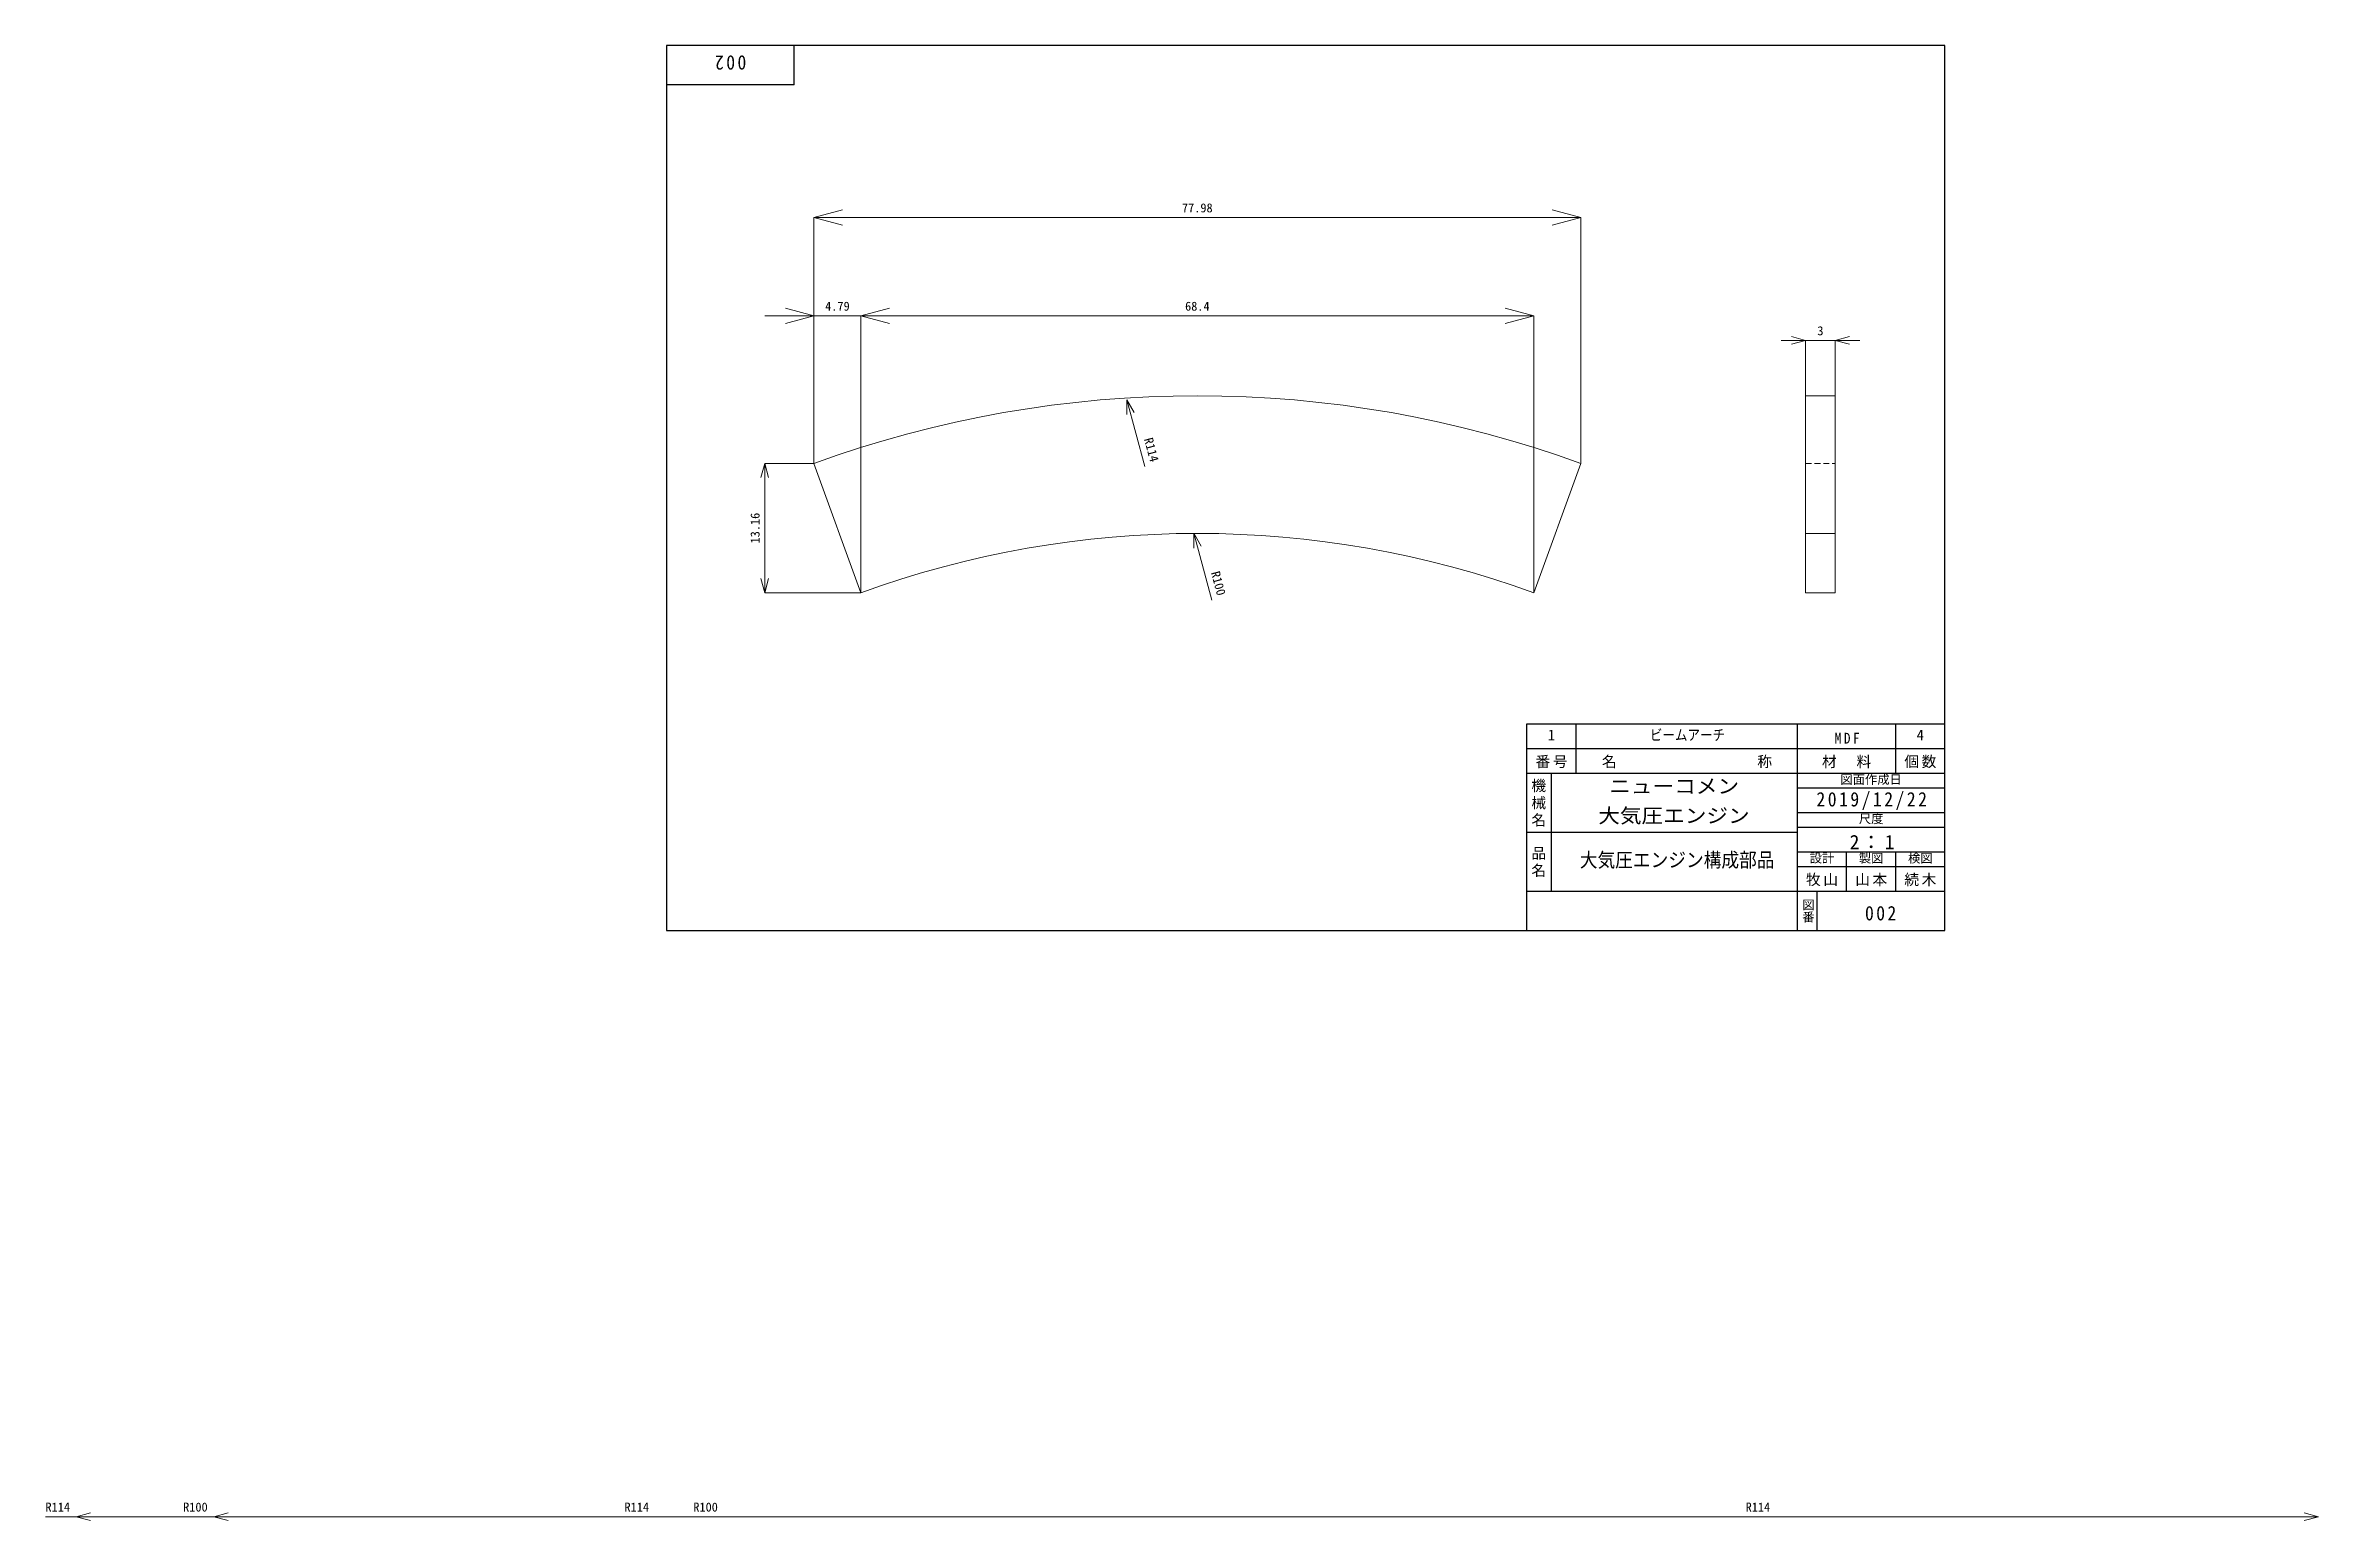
# Model space of a CAD drawing. Units: millimetres at full size, sheet at 2:1. Extents: x -128 to 103, y -107 to 43.
import ezdxf
from ezdxf.enums import TextEntityAlignment as Align

# ---------------------------------------------------------------- set-up
doc = ezdxf.new("R2010")
doc.units = ezdxf.units.MM
doc.header["$LTSCALE"] = 0.5
doc.linetypes.add('DASHED1', pattern=[1.8, 1.2, -0.6])
doc.layers.add('0-7_表題欄内文字', color=7, linetype='Continuous')
for name, color, linetype, lineweight in [('0-F_輪郭線・表題欄', 7, 'Continuous', 25), ('1-1_実線', 7, 'Continuous', 18), ('1-3_隠れ線', 4, 'Continuous', 9), ('1-9_寸法線', 4, 'Continuous', 9)]:
    doc.layers.add(name, color=color, linetype=linetype, lineweight=lineweight)
doc.styles.add('@ＭＳ ゴシック', font='')
doc.styles.add('ＭＳ ゴシック', font='')
doc.styles.get('@ＭＳ ゴシック').set_extended_font_data('@MS Gothic')
doc.styles.get('ＭＳ ゴシック').set_extended_font_data('MS Gothic')

msp = doc.modelspace()

# ---------------------------------------------------------------- linework, layer by layer
at = {"layer": '0-F_輪郭線・表題欄'}
for p, q in [((-65, 43.25), (-65, -46.75)), ((65, 43.25), (-65, 43.25)), ((-52, 39.25), (-52, 43.25)), ((65, -46.75), (65, 43.25)), ((-52, 39.25), (-65, 39.25)), ((22.5, -25.75), (65, -25.75)), ((22.5, -46.75), (22.5, -25.75)), ((27.5, -30.75), (27.5, -25.75)), ((50, -46.75), (50, -25.75)), ((60, -30.75), (60, -25.75)), ((22.5, -28.25), (65, -28.25)), ((22.5, -30.75), (65, -30.75)), ((25, -42.75), (25, -30.75)), ((50, -32.25), (65, -32.25)), ((22.5, -36.75), (50, -36.75)), ((50, -34.75), (65, -34.75)), ((50, -36.25), (65, -36.25)), ((50, -38.75), (65, -38.75)), ((55, -42.75), (55, -38.75)), ((60, -42.75), (60, -38.75)), ((50, -40.25), (65, -40.25)), ((22.5, -42.75), (65, -42.75)), ((52, -46.75), (52, -42.75)), ((-65, -46.75), (65, -46.75))]:
    msp.add_line(p, q, dxfattribs=at)
at = {"layer": '1-1_実線'}
for p, q in [((50.8414, 0.75), (50.8414, 7.625)), ((53.8414, 7.625), (50.8414, 7.625)), ((53.8414, 0.75), (53.8414, 7.625)), ((-45.2117, -12.4057), (-50, 0.75)), ((23.1923, -12.4057), (27.9806, 0.75)), ((53.8414, -12.4057), (53.8414, 0.75)), ((53.8414, -6.375), (50.8414, -6.375)), ((53.8414, -12.4057), (50.8414, -12.4057))]:
    msp.add_line(p, q, dxfattribs=at)
msp.add_lwpolyline([(50.8414, -12.4057), (50.8414, 0.6511), (50.8414, 0.75)], dxfattribs=at)
for radius in [114, 100]:
    msp.add_arc((-11.0097, -106.375), radius, 70, 110, dxfattribs=at)
at = {"layer": '1-3_隠れ線'}
for p, q in [((-50, 25.75), (27.9806, 25.75)), ((-50, 15.75), (-45.2117, 15.75)), ((-45.2117, 15.75), (23.1923, 15.75)), ((-55, 0.75), (-55, -12.4057))]:
    msp.add_line(p, q, dxfattribs=at)
at = {"layer": '1-3_隠れ線', "linetype": 'DASHED1'}
for p, q in [((50.8414, 0.75), (53.8414, 0.75)), ((50.8414, -6.375), (53.8414, -6.375))]:
    msp.add_line(p, q, dxfattribs=at)
at = {"layer": '1-9_寸法線'}
for p, q in [((-50, 25.75), (-47.1022, 26.5265)), ((-50, 25.75), (-47.1022, 24.9735)), ((-50, 25.75), (-50, 0.75)), ((27.9806, 25.75), (25.0828, 26.5265)), ((27.9806, 25.75), (25.0828, 24.9735)), ((27.9806, 25.75), (27.9806, 0.75)), ((-50, 15.75), (-52.8978, 16.5265)), ((-45.2117, 15.75), (-42.3139, 16.5265)), ((-45.2117, 15.75), (-42.3139, 16.5265)), ((23.1923, 15.75), (20.2945, 16.5265)), ((-50, 15.75), (-55, 15.75)), ((-50, 15.75), (-52.8978, 14.9735)), ((-50, 15.75), (-50, 10.75)), ((-45.2117, 15.75), (-40.2117, 15.75)), ((-45.2117, 15.75), (-42.3139, 14.9735)), ((-45.2117, 15.75), (-42.3139, 14.9735)), ((-45.2117, 15.75), (-45.2117, -12.4057)), ((23.1923, 15.75), (20.2945, 14.9735)), ((23.1923, 15.75), (23.1923, -12.4057)), ((50.8414, 13.25), (48.3414, 13.25)), ((50.8414, 13.25), (49.3925, 13.6382)), ((50.8414, 13.25), (49.3925, 12.8618)), ((50.8414, 13.25), (53.8414, 13.25)), ((50.8414, 13.25), (50.8414, 7.625)), ((53.8414, 13.25), (55.2903, 13.6382)), ((53.8414, 13.25), (56.3414, 13.25)), ((53.8414, 13.25), (55.2903, 12.8618)), ((53.8414, 13.25), (53.8414, 7.625)), ((-18.1717, 7.2188), (-16.3533, 0.4322)), ((-18.1717, 7.2188), (-17.4217, 5.9198)), ((-18.1717, 7.2188), (-18.1717, 5.7188)), ((-55, 0.75), (-55.3882, -0.6989)), ((-55, 0.75), (-54.6118, -0.6989)), ((-55, 0.75), (-50, 0.75)), ((-11.3636, -6.3645), (-11.3636, -7.8645)), ((-11.3636, -6.3645), (-10.6136, -7.6636)), ((-11.3636, -6.3645), (-9.5452, -13.1511)), ((-55, -12.4057), (-55.3882, -10.9568)), ((-55, -12.4057), (-54.6118, -10.9568)), ((-55, -12.4057), (-45.2117, -12.4057)), ((-125.0097, -106.375), (-123.5608, -105.9867)), ((-125.0097, -106.375), (-123.5608, -105.9867)), ((-125.0097, -106.375), (-123.5608, -105.9867)), ((-125.0097, -106.375), (-123.5608, -105.9867)), ((-111.0097, -106.375), (-109.5608, -105.9867)), ((-111.0097, -106.375), (-109.5608, -105.9867)), ((-111.0097, -106.375), (-109.5608, -105.9867)), ((102.9903, -106.375), (101.5414, -105.9867)), ((-125.0097, -106.375), (-128.1347, -106.375)), ((-125.0097, -106.375), (-128.1347, -106.375)), ((-125.0097, -106.375), (-128.1347, -106.375)), ((-11.0097, -106.375), (-125.0097, -106.375)), ((-125.0097, -106.375), (-123.5608, -106.7632)), ((-11.0097, -106.375), (-125.0097, -106.375)), ((-125.0097, -106.375), (-123.5608, -106.7632)), ((-11.0097, -106.375), (-125.0097, -106.375)), ((-125.0097, -106.375), (-123.5608, -106.7632)), ((-11.0097, -106.375), (-125.0097, -106.375)), ((-125.0097, -106.375), (-123.5608, -106.7632)), ((-111.0097, -106.375), (-114.1347, -106.375)), ((-111.0097, -106.375), (-114.1347, -106.375)), ((-11.0097, -106.375), (-111.0097, -106.375)), ((-111.0097, -106.375), (-109.5608, -106.7632)), ((-11.0097, -106.375), (-111.0097, -106.375)), ((-111.0097, -106.375), (-109.5608, -106.7632)), ((-11.0097, -106.375), (-111.0097, -106.375)), ((-111.0097, -106.375), (-109.5608, -106.7632)), ((-11.0097, -106.375), (102.9903, -106.375)), ((102.9903, -106.375), (101.5414, -106.7632))]:
    msp.add_line(p, q, dxfattribs=at)

# ---------------------------------------------------------------- texts
at = {"layer": '0-7_表題欄内文字', "style": 'ＭＳ ゴシック'}
for s, p in [('1', (24.625, -27.75)), ('4', (62.125, -27.75))]:
    msp.add_text(s, height=1.1, dxfattribs=at).set_placement(p, align=Align.BOTTOM_LEFT)
for s, height, width, p in [('ビームアーチ', 1.1, 0.85, (35, -27.75)), ('ニューコメン', 1.466, 1.1, (30.875, -33.25)), ('大気圧エンジン', 1.466, 1.1, (29.75, -36.25)), ('大気圧エンジン構成部品', 1.466, 0.9, (27.875, -40.75))]:
    msp.add_text(s, height=height, dxfattribs=dict(at, width=width)).set_placement(p, align=Align.BOTTOM_LEFT)
at = {"layer": '0-7_表題欄内文字', "color": 4, "style": 'ＭＳ ゴシック'}
for s, p in [('図面作成日', (54.375, -32.125)), ('尺度', (56.25, -36.125)), ('設計', (51.25, -40.125)), ('製図', (56.25, -40.125)), ('検図', (61.25, -40.125))]:
    msp.add_text(s, height=0.9164, dxfattribs=at).set_placement(p, align=Align.BOTTOM_LEFT)
at = {"layer": '0-7_表題欄内文字', "color": 4, "style": '@ＭＳ ゴシック'}
msp.add_text('図番', height=0.9164, rotation=270, dxfattribs=at).set_placement((50.375, -43.5), align=Align.BOTTOM_LEFT)
at = {"layer": '0-7_表題欄内文字', "attachment_point": 7}
for s, insert, char_height, rotation, style in [('\\T1.27;\\W0.9;002', (-56.875, 42.25), 1.466, 180, 'ＭＳ ゴシック'), ('\\T1.17;機械名', (23, -31.25), 1.1, 270, '@ＭＳ ゴシック'), ('\\T1.17;品名', (23, -38.125), 1.1, 270, '@ＭＳ ゴシック')]:
    msp.add_mtext(s, dxfattribs=dict(at, insert=insert, char_height=char_height, rotation=rotation, style=style))
at = {"layer": '0-7_表題欄内文字', "attachment_point": 7, "style": 'ＭＳ ゴシック'}
for s, insert, char_height in [('\\T1.38;\\W0.9;MDF', (53.7953, -27.75), 1.1), ('\\T1.17;番号', (23.375, -30.25), 1.1), ('\\T1.17;名\u3000\u3000\u3000\u3000\u3000\u3000\u3000\u3000称', (30.125, -30.25), 1.1), ('\\T1.17;材\u3000料', (52.5, -30.25), 1.1), ('\\T1.17;個数', (60.875, -30.25), 1.1), ('\\T1.28;\\W0.9;2019/12/22', (51.9375, -34.5), 1.466), ('\\T1.19;2：1', (55.3125, -38.5), 1.466), ('\\T1.17;牧山', (50.875, -42.25), 1.1), ('\\T1.17;山本', (55.875, -42.25), 1.1), ('\\T1.17;続木', (60.875, -42.25), 1.1), ('\\T1.27;\\W0.9;002', (56.875, -45.75), 1.466)]:
    msp.add_mtext(s, dxfattribs=dict(at, insert=insert, char_height=char_height))
at = {"layer": '1-3_隠れ線', "style": 'ＭＳ ゴシック'}
for s, p in [('77.98', (-12.5722, 26)), ('4.79', (-48.8559, 16)), ('68.4', (-12.2597, 16))]:
    msp.add_text(s, height=0.9164, dxfattribs=at).set_placement(p, align=Align.BOTTOM_LEFT)
msp.add_text('13.16', height=0.9164, rotation=90, dxfattribs=at).set_placement((-55.25, -7.3903), align=Align.BOTTOM_LEFT)
at = {"layer": '1-9_寸法線', "style": 'ＭＳ ゴシック'}
for s, p in [('3', (52.0289, 13.5)), ('R114', (-128.1347, -106.125)), ('R114', (-128.1347, -106.125)), ('R114', (-128.1347, -106.125)), ('R100', (-114.1347, -106.125)), ('R100', (-114.1347, -106.125)), ('R114', (-69.2597, -106.125)), ('R100', (-62.2597, -106.125)), ('R114', (44.7403, -106.125))]:
    msp.add_text(s, height=0.9164, dxfattribs=at).set_placement(p, align=Align.BOTTOM_LEFT)
for s, p in [('R114', (-16.7044, 3.15)), ('R100', (-9.8963, -10.4334))]:
    msp.add_text(s, height=0.9164, rotation=285, dxfattribs=at).set_placement(p, align=Align.BOTTOM_LEFT)

doc.saveas('drawing.dxf')
